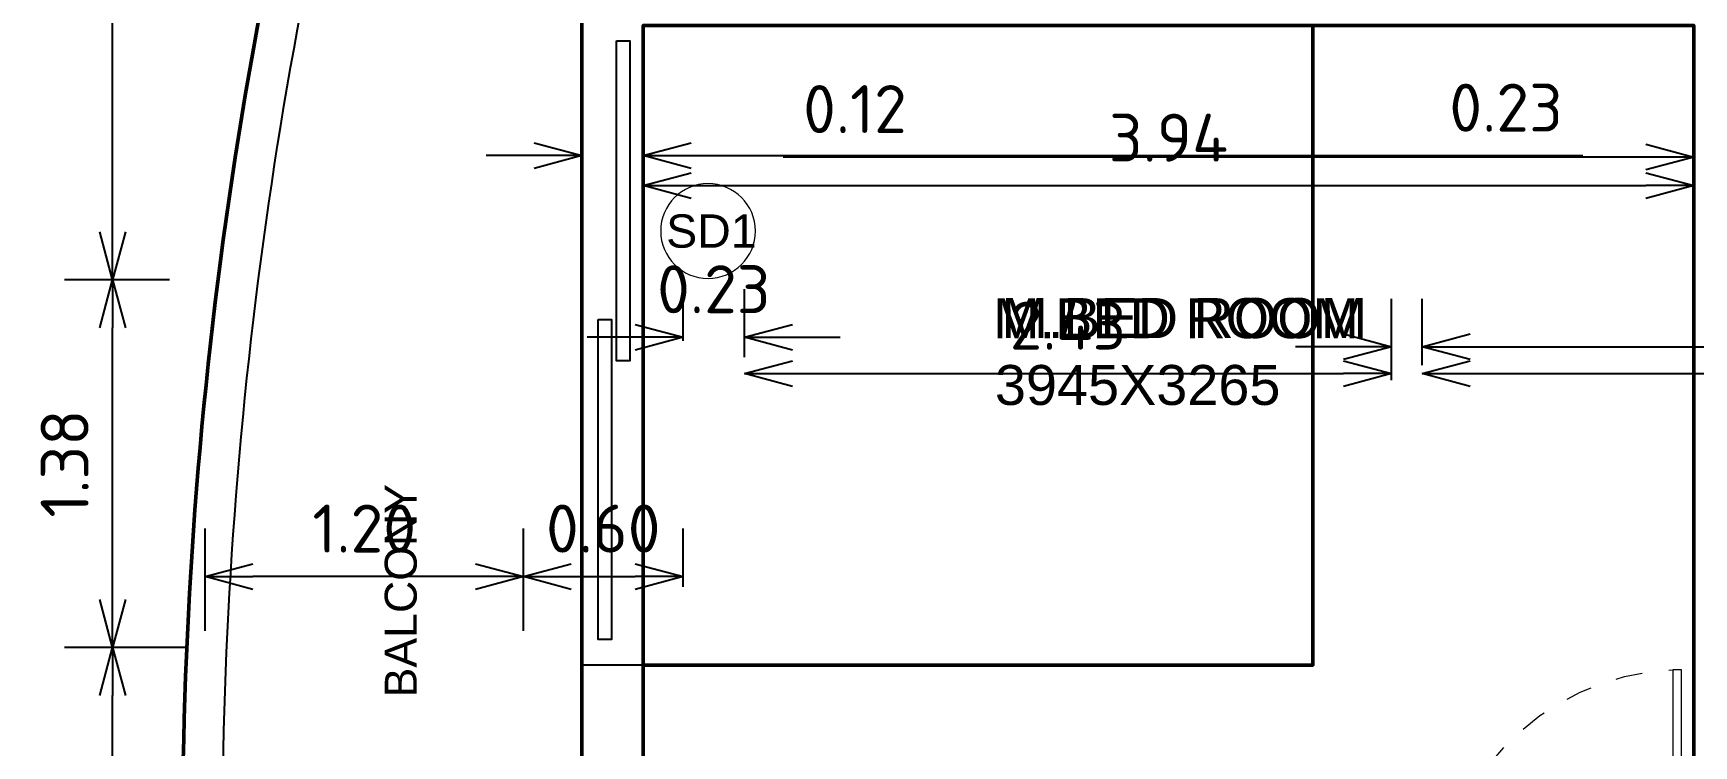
# Model space of a CAD drawing. Header units: inches. Extents: x 0 to 429, y 0 to 146.
# Drawn here: x 230.02 to 236.26, y 125.66 to 128.34 of the extents above; entities that cross this region are included whole.
import ezdxf
from ezdxf.enums import TextEntityAlignment as Align

# ---------------------------------------------------------------- set-up
doc = ezdxf.new("R2010")
doc.units = ezdxf.units.IN
doc.header["$MEASUREMENT"] = 0
doc.linetypes.add('Xr-4BHK-A-B-Typical-Sub$0$HIDDEN', pattern=[0.375, 0.25, -0.125])
doc.layers.get('DEFPOINTS').update_dxf_attribs({"lineweight": 18})
doc.layers.add('FLOOR01', color=7, linetype='Continuous', lineweight=50)
doc.layers.add('XR-4BHK-A-B-TYPICAL-SUB$0$DOOR', color=34, linetype='Continuous', lineweight=20)
doc.styles.add('Sanvi Common', font='isocpeur.ttf')
doc.styles.add('Xr-4BHK-A-B-Typical-Sub$0$$0$DIM', font='arial.ttf', dxfattribs={"height": 4})
doc.styles.add('Xr-4BHK-A-B-Typical-Sub$0$$1$Standard', font='arial.ttf')
doc.styles.add('Xr-4BHK-A-B-Typical-Sub$0$DIM', font='arial.ttf')
doc.dimstyles.new('Sanvi Common', dxfattribs={"dimtxt": 0.18, "dimasz": 0.18, "dimexe": 0.18, "dimexo": 0.0625, "dimgap": 0.09, "dimtad": 1, "dimzin": 0, "dimdsep": 46, "dimtxsty": 'Sanvi Common', "dimblk": 'OPEN30', "dimcen": 0.09, "dimclrd": 68, "dimclre": 68, "dimclrt": 40, "dimadec": 0, "dimazin": 0, "dimtfac": 1, "dimtofl": 0, "dimtmove": 0, "dimatfit": 3, "dimldrblk": 'OPEN30', "dimfxl": 1, "dimtolj": 1, "dimtzin": 0, "dimarcsym": 0})

# ---------------------------------------------------------------- blocks, each defined once
blk = doc.blocks.new('Xr-4BHK-A-B-Typical-Sub$0$d-750')
at = {"layer": 'XR-4BHK-A-B-TYPICAL-SUB$0$DOOR'}
for p, q in [((0, 718.7), (0, 750)), ((0, 750), (115, 750)), ((115, 750), (115, 718.7)), ((115, 718.7), (0, 718.7)), ((0, 0), (0, 31.2)), ((0, 31.2), (115, 31.2)), ((115, 31.2), (115, 0)), ((115, 0), (0, 0))]:
    blk.add_line(p, q, dxfattribs=at)
blk.add_lwpolyline([(73.9, 34.2), (811.3, 34.2), (811.3, 59.2), (73.9, 59.2)], close=True, dxfattribs=at)
at = {"layer": 'XR-4BHK-A-B-TYPICAL-SUB$0$DOOR', "color": 8, "linetype": 'Xr-4BHK-A-B-Typical-Sub$0$HIDDEN', "extrusion": (0, 0, -1)}
blk.add_ellipse((125, 31.2), major_axis=(218.4, 652.1), ratio=0.99874, start_param=-0.33813, end_param=1.207251, dxfattribs=at)
blk = doc.blocks.new('Xr-4BHK-A-B-Typical-Sub$0$$0$DOOR NO')
at = {"lineweight": 0}
blk.add_circle((0, 0), 10, dxfattribs=at)
at = {"style": 'Xr-4BHK-A-B-Typical-Sub$0$$0$DIM'}
blk.add_attdef('X1', text='', height=9, dxfattribs=at).set_placement((0, 0), align=Align.MIDDLE_CENTER)
blk = doc.blocks.new('_Open30')
at = {"color": 0, "linetype": 'ByBlock', "lineweight": -2}
for p, q in [((-1, 0.268), (0, 0)), ((0, 0), (-1, -0.268)), ((0, 0), (-1, 0))]:
    blk.add_line(p, q, dxfattribs=at)
blk = doc.blocks.new('*D198')
at = {"color": 68, "lineweight": -2, "transparency": 16777216}
for p, q in [((232.0842, 127.7088), (232.0842, 128.0571)), ((232.3142, 127.7088), (232.3142, 128.0571)), ((231.9042, 127.8771), (231.7242, 127.8771)), ((232.4942, 127.8771), (235.8422, 127.8771))]:
    blk.add_line(p, q, dxfattribs=at)
at = {"layer": 'DEFPOINTS', "color": 0, "transparency": 16777216}
for p in [(232.3142, 127.8771), (232.0842, 127.6463), (232.3142, 127.6463)]:
    blk.add_point(p, dxfattribs=at)
at = {"color": 68, "lineweight": -2, "transparency": 16777216, "xscale": 0.18, "yscale": 0.18, "zscale": 0.18}
blk.add_blockref('_Open30', (232.0842, 127.8771), dxfattribs=at)
at = {"color": 68, "lineweight": -2, "transparency": 16777216, "xscale": 0.18, "yscale": 0.18, "zscale": 0.18, "rotation": 180}
blk.add_blockref('_Open30', (232.3142, 127.8771), dxfattribs=at)
at = {"color": 40, "transparency": 16777216, "insert": (235.5542, 128.0571), "char_height": 0.18, "attachment_point": 5, "style": 'Sanvi Common'}
blk.add_mtext('\\A1;0.23', dxfattribs=at)
blk = doc.blocks.new('*D199')
at = {"color": 68, "lineweight": -2, "transparency": 16777216}
for p, q in [((232.3142, 127.7088), (232.3142, 127.9445)), ((236.2592, 127.827), (236.2592, 127.9445)), ((232.4942, 127.7645), (236.0792, 127.7645))]:
    blk.add_line(p, q, dxfattribs=at)
at = {"layer": 'DEFPOINTS', "color": 0, "transparency": 16777216}
for p in [(236.2592, 127.7645), (236.2592, 127.7645), (232.3142, 127.6463)]:
    blk.add_point(p, dxfattribs=at)
at = {"color": 68, "lineweight": -2, "transparency": 16777216, "xscale": 0.18, "yscale": 0.18, "zscale": 0.18, "rotation": 180}
blk.add_blockref('_Open30', (232.3142, 127.7645), dxfattribs=at)
at = {"color": 68, "lineweight": -2, "transparency": 16777216, "xscale": 0.18, "yscale": 0.18, "zscale": 0.18}
blk.add_blockref('_Open30', (236.2592, 127.7645), dxfattribs=at)
at = {"color": 40, "transparency": 16777216, "insert": (234.2867, 127.9445), "char_height": 0.18, "attachment_point": 5, "style": 'Sanvi Common'}
blk.add_mtext('\\A1;3.94', dxfattribs=at)
blk = doc.blocks.new('*D200')
at = {"color": 68, "lineweight": -2, "transparency": 16777216}
for p, q in [((236.2592, 127.827), (236.2592, 128.0518)), ((236.3742, 127.827), (236.3742, 128.0518)), ((236.0792, 127.8718), (232.8392, 127.8718)), ((236.5542, 127.8718), (236.7342, 127.8718))]:
    blk.add_line(p, q, dxfattribs=at)
at = {"layer": 'DEFPOINTS', "color": 0, "transparency": 16777216}
for p in [(236.3742, 127.8718), (236.2592, 127.7645), (236.3742, 127.7645)]:
    blk.add_point(p, dxfattribs=at)
at = {"color": 68, "lineweight": -2, "transparency": 16777216, "xscale": 0.18, "yscale": 0.18, "zscale": 0.18}
blk.add_blockref('_Open30', (236.2592, 127.8718), dxfattribs=at)
at = {"color": 68, "lineweight": -2, "transparency": 16777216, "xscale": 0.18, "yscale": 0.18, "zscale": 0.18, "rotation": 180}
blk.add_blockref('_Open30', (236.3742, 127.8718), dxfattribs=at)
at = {"color": 40, "transparency": 16777216, "insert": (233.1092, 128.0518), "char_height": 0.18, "attachment_point": 5, "style": 'Sanvi Common'}
blk.add_mtext('\\A1;0.12', dxfattribs=at)
blk = doc.blocks.new('*D256')
at = {"color": 68, "lineweight": -2, "transparency": 16777216}
for p, q in [((232.4642, 127.1816), (232.4642, 127.3757)), ((232.6942, 127.1214), (232.6942, 127.3757)), ((232.2842, 127.1957), (232.1042, 127.1957)), ((232.8742, 127.1957), (233.0542, 127.1957))]:
    blk.add_line(p, q, dxfattribs=at)
at = {"layer": 'DEFPOINTS', "color": 0, "transparency": 16777216}
for p in [(232.6942, 127.1957), (232.4642, 127.1191), (232.6942, 127.0589)]:
    blk.add_point(p, dxfattribs=at)
at = {"color": 68, "lineweight": -2, "transparency": 16777216, "xscale": 0.18, "yscale": 0.18, "zscale": 0.18}
blk.add_blockref('_Open30', (232.4642, 127.1957), dxfattribs=at)
at = {"color": 68, "lineweight": -2, "transparency": 16777216, "xscale": 0.18, "yscale": 0.18, "zscale": 0.18, "rotation": 180}
blk.add_blockref('_Open30', (232.6942, 127.1957), dxfattribs=at)
at = {"color": 40, "transparency": 16777216, "insert": (232.5792, 127.3757), "char_height": 0.18, "attachment_point": 5, "style": 'Sanvi Common'}
blk.add_mtext('\\A1;0.23', dxfattribs=at)
blk = doc.blocks.new('*D257')
at = {"color": 68, "lineweight": -2, "transparency": 16777216}
for p, q in [((232.6942, 127.1214), (232.6942, 127.2389)), ((235.1242, 127.0339), (235.1242, 127.2389)), ((232.8742, 127.0589), (234.9442, 127.0589))]:
    blk.add_line(p, q, dxfattribs=at)
at = {"layer": 'DEFPOINTS', "color": 0, "transparency": 16777216}
for p in [(232.6942, 127.0589), (235.1242, 127.0589), (235.1242, 126.9714)]:
    blk.add_point(p, dxfattribs=at)
at = {"color": 68, "lineweight": -2, "transparency": 16777216, "xscale": 0.18, "yscale": 0.18, "zscale": 0.18, "rotation": 180}
blk.add_blockref('_Open30', (232.6942, 127.0589), dxfattribs=at)
at = {"color": 68, "lineweight": -2, "transparency": 16777216, "xscale": 0.18, "yscale": 0.18, "zscale": 0.18}
blk.add_blockref('_Open30', (235.1242, 127.0589), dxfattribs=at)
at = {"color": 40, "transparency": 16777216, "insert": (233.9092, 127.2389), "char_height": 0.18, "attachment_point": 5, "style": 'Sanvi Common'}
blk.add_mtext('\\A1;2.43', dxfattribs=at)
blk = doc.blocks.new('*D258')
at = {"color": 68, "lineweight": -2, "transparency": 16777216}
for p, q in [((235.1242, 127.0339), (235.1242, 127.3402)), ((235.2392, 127.0914), (235.2392, 127.3402)), ((234.9442, 127.1602), (234.7642, 127.1602)), ((235.4192, 127.1602), (238.6592, 127.1602))]:
    blk.add_line(p, q, dxfattribs=at)
at = {"layer": 'DEFPOINTS', "color": 0, "transparency": 16777216}
for p in [(235.2392, 127.1602), (235.2392, 127.0289), (235.1242, 126.9714)]:
    blk.add_point(p, dxfattribs=at)
at = {"color": 68, "lineweight": -2, "transparency": 16777216, "xscale": 0.18, "yscale": 0.18, "zscale": 0.18}
blk.add_blockref('_Open30', (235.1242, 127.1602), dxfattribs=at)
at = {"color": 68, "lineweight": -2, "transparency": 16777216, "xscale": 0.18, "yscale": 0.18, "zscale": 0.18, "rotation": 180}
blk.add_blockref('_Open30', (235.2392, 127.1602), dxfattribs=at)
at = {"color": 40, "transparency": 16777216, "insert": (238.3892, 127.3402), "char_height": 0.18, "attachment_point": 5, "style": 'Sanvi Common'}
blk.add_mtext('\\A1;0.12', dxfattribs=at)
blk = doc.blocks.new('*D259')
at = {"color": 68, "lineweight": -2, "transparency": 16777216}
for p, q in [((235.2392, 127.0914), (235.2392, 127.2389)), ((240.6442, 127.1214), (240.6442, 127.2389)), ((235.4192, 127.0589), (240.4642, 127.0589))]:
    blk.add_line(p, q, dxfattribs=at)
at = {"layer": 'DEFPOINTS', "color": 0, "transparency": 16777216}
for p in [(235.2392, 127.0289), (240.6442, 127.0589), (240.6442, 127.0589)]:
    blk.add_point(p, dxfattribs=at)
at = {"color": 68, "lineweight": -2, "transparency": 16777216, "xscale": 0.18, "yscale": 0.18, "zscale": 0.18, "rotation": 180}
blk.add_blockref('_Open30', (235.2392, 127.0589), dxfattribs=at)
at = {"color": 68, "lineweight": -2, "transparency": 16777216, "xscale": 0.18, "yscale": 0.18, "zscale": 0.18}
blk.add_blockref('_Open30', (240.6442, 127.0589), dxfattribs=at)
at = {"color": 40, "transparency": 16777216, "insert": (237.9417, 127.2389), "char_height": 0.18, "attachment_point": 5, "style": 'Sanvi Common'}
blk.add_mtext('\\A1;5.40', dxfattribs=at)
blk = doc.blocks.new('*D339')
at = {"color": 68, "lineweight": -2, "transparency": 16777216}
for p, q in [((230.6062, 126.0315), (230.1417, 126.0315)), ((230.3217, 123.2515), (230.3217, 125.8515)), ((231.1728, 123.0715), (230.1417, 123.0715))]:
    blk.add_line(p, q, dxfattribs=at)
at = {"layer": 'DEFPOINTS', "color": 0, "transparency": 16777216}
for p in [(230.3217, 126.0315), (230.6687, 126.0315), (231.2353, 123.0715)]:
    blk.add_point(p, dxfattribs=at)
at = {"color": 68, "lineweight": -2, "transparency": 16777216, "xscale": 0.18, "yscale": 0.18, "zscale": 0.18}
for p, rotation in [((230.3217, 126.0315), 90), ((230.3217, 123.0715), 270)]:
    blk.add_blockref('_Open30', p, dxfattribs=dict(at, rotation=rotation))
at = {"color": 40, "transparency": 16777216, "insert": (230.1417, 124.5515), "char_height": 0.18, "attachment_point": 5, "rotation": 90, "style": 'Sanvi Common'}
blk.add_mtext('\\A1;2.96', dxfattribs=at)
blk = doc.blocks.new('*D340')
at = {"color": 68, "lineweight": -2, "transparency": 16777216}
for p, q in [((230.5355, 127.4115), (230.1417, 127.4115)), ((230.3217, 126.2115), (230.3217, 127.2315)), ((230.6062, 126.0315), (230.1417, 126.0315))]:
    blk.add_line(p, q, dxfattribs=at)
at = {"layer": 'DEFPOINTS', "color": 0, "transparency": 16777216}
for p in [(230.3217, 127.4115), (230.598, 127.4115), (230.6687, 126.0315)]:
    blk.add_point(p, dxfattribs=at)
at = {"color": 68, "lineweight": -2, "transparency": 16777216, "xscale": 0.18, "yscale": 0.18, "zscale": 0.18}
for p, rotation in [((230.3217, 127.4115), 90), ((230.3217, 126.0315), 270)]:
    blk.add_blockref('_Open30', p, dxfattribs=dict(at, rotation=rotation))
at = {"color": 40, "transparency": 16777216, "insert": (230.1417, 126.7215), "char_height": 0.18, "attachment_point": 5, "rotation": 90, "style": 'Sanvi Common'}
blk.add_mtext('\\A1;1.38', dxfattribs=at)
blk = doc.blocks.new('*D341')
at = {"color": 68, "lineweight": -2, "transparency": 16777216}
for p, q in [((231.1728, 132.368), (230.1417, 132.368)), ((230.3217, 127.5915), (230.3217, 132.188)), ((230.5355, 127.4115), (230.1417, 127.4115))]:
    blk.add_line(p, q, dxfattribs=at)
at = {"layer": 'DEFPOINTS', "color": 0, "transparency": 16777216}
for p in [(230.3217, 132.368), (231.2353, 132.368), (230.598, 127.4115)]:
    blk.add_point(p, dxfattribs=at)
at = {"color": 68, "lineweight": -2, "transparency": 16777216, "xscale": 0.18, "yscale": 0.18, "zscale": 0.18}
for p, rotation in [((230.3217, 132.368), 90), ((230.3217, 127.4115), 270)]:
    blk.add_blockref('_Open30', p, dxfattribs=dict(at, rotation=rotation))
at = {"color": 40, "transparency": 16777216, "insert": (230.1417, 129.8898), "char_height": 0.18, "attachment_point": 5, "rotation": 90, "style": 'Sanvi Common'}
blk.add_mtext('\\A1;4.96', dxfattribs=at)
blk = doc.blocks.new('*D342')
at = {"color": 68, "lineweight": -2, "transparency": 16777216}
for p, q in [((230.6687, 126.094), (230.6687, 126.4776)), ((231.8642, 126.094), (231.8642, 126.4776)), ((231.6842, 126.2976), (230.8487, 126.2976))]:
    blk.add_line(p, q, dxfattribs=at)
at = {"layer": 'DEFPOINTS', "color": 0, "transparency": 16777216}
for p in [(230.6687, 126.2976), (230.6687, 126.0315), (231.8642, 126.0315)]:
    blk.add_point(p, dxfattribs=at)
at = {"color": 68, "lineweight": -2, "transparency": 16777216, "xscale": 0.18, "yscale": 0.18, "zscale": 0.18, "rotation": 180}
blk.add_blockref('_Open30', (230.6687, 126.2976), dxfattribs=at)
at = {"color": 68, "lineweight": -2, "transparency": 16777216, "xscale": 0.18, "yscale": 0.18, "zscale": 0.18}
blk.add_blockref('_Open30', (231.8642, 126.2976), dxfattribs=at)
at = {"color": 40, "transparency": 16777216, "insert": (231.2665, 126.4776), "char_height": 0.18, "attachment_point": 5, "style": 'Sanvi Common'}
blk.add_mtext('\\A1;1.20', dxfattribs=at)
blk = doc.blocks.new('*D343')
at = {"color": 68, "lineweight": -2, "transparency": 16777216}
for p, q in [((231.8642, 126.094), (231.8642, 126.4776)), ((232.4642, 126.2591), (232.4642, 126.4776)), ((232.0442, 126.2976), (232.2842, 126.2976))]:
    blk.add_line(p, q, dxfattribs=at)
at = {"layer": 'DEFPOINTS', "color": 0, "transparency": 16777216}
for p in [(232.4642, 126.2976), (232.4642, 126.1966), (231.8642, 126.0315)]:
    blk.add_point(p, dxfattribs=at)
at = {"color": 68, "lineweight": -2, "transparency": 16777216, "xscale": 0.18, "yscale": 0.18, "zscale": 0.18, "rotation": 180}
blk.add_blockref('_Open30', (231.8642, 126.2976), dxfattribs=at)
at = {"color": 68, "lineweight": -2, "transparency": 16777216, "xscale": 0.18, "yscale": 0.18, "zscale": 0.18}
blk.add_blockref('_Open30', (232.4642, 126.2976), dxfattribs=at)
at = {"color": 40, "transparency": 16777216, "insert": (232.1642, 126.4776), "char_height": 0.18, "attachment_point": 5, "style": 'Sanvi Common'}
blk.add_mtext('\\A1;0.60', dxfattribs=at)

msp = doc.modelspace()

# ---------------------------------------------------------------- linework, layer by layer
for p, q in [((232.0843, 128.3653), (232.0843, 125.9653)), ((232.3143, 125.9653), (232.3143, 128.3653)), ((232.0842, 125.2103), (232.0842, 125.9653)), ((232.3142, 125.9653), (232.0842, 125.9653)), ((232.3142, 125.9653), (232.3142, 125.0953))]:
    msp.add_line(p, q)
for points in [[(231.8642, 124.9803), (230.5871, 124.9803, -0.074265), (231.2353, 129.9368), (231.6838, 129.9368)], [(231.8642, 125.1303), (230.735, 125.1303, -0.070364), (231.3488, 129.7868), (231.6838, 129.7868)]]:
    msp.add_lwpolyline(points, format="xyb")
for points in [[(232.2143, 128.3075), (232.2643, 128.3075), (232.2643, 127.1075), (232.2143, 127.1075)], [(232.145, 127.2616), (232.195, 127.2616), (232.195, 126.0616), (232.145, 126.0616)]]:
    msp.add_lwpolyline(points, close=True)
at = {"layer": 'FLOOR01', "color": 181}
msp.add_lwpolyline([(245.0392, 121.8656), (245.0392, 123.5606), (244.4392, 123.5606), (244.4392, 128.1206), (239.6442, 128.1207), (239.6442, 128.8101), (237.6892, 128.8101), (237.6892, 129.4106), (236.4892, 129.4106), (236.4892, 130.8406), (232.0842, 130.8406), (232.0842, 124.9806), (232.4642, 124.9806), (232.4642, 119.8906)], dxfattribs=at)
at = {"layer": 'FLOOR01', "color": 230}
msp.add_lwpolyline([(244.4392, 115.8054), (239.3537, 115.8027), (239.3546, 116.3554), (234.4542, 116.3554), (234.4542, 119.8906), (232.4642, 119.8906), (232.4642, 124.9806), (232.0842, 124.9806), (232.0842, 130.8406), (236.4892, 130.8406), (236.4892, 129.4106), (237.6892, 129.4106), (237.6892, 128.8101), (239.6442, 128.81), (239.6442, 128.1207), (244.4392, 128.1206), (244.4392, 123.5606), (245.0392, 123.5606), (245.0392, 121.8656), (244.4392, 121.8656)], close=True, dxfattribs=at)
at = {"layer": 'FLOOR01', "color": 35}
msp.add_lwpolyline([(232.0842, 129.9371), (231.2352, 129.9371, 0.074265), (230.587, 124.9806), (232.0842, 124.9806)], format="xyb", close=True, dxfattribs=at)
at = {"layer": 'FLOOR01', "color": 150}
msp.add_lwpolyline([(232.3142, 125.2106), (236.2592, 125.2106), (236.2592, 128.3656), (232.3142, 128.3656)], close=True, dxfattribs=at)
at = {"layer": 'FLOOR01', "color": 103}
msp.add_lwpolyline([(232.3142, 125.9656), (234.8292, 125.9656), (234.8292, 128.3656), (232.3142, 128.3656)], close=True, dxfattribs=at)

# ---------------------------------------------------------------- block references
ref = msp.add_blockref('Xr-4BHK-A-B-Typical-Sub$0$$0$DOOR NO', (232.5577, 127.5941), dxfattribs=dict(xscale=-0.01778, yscale=0.01777999999999997, zscale=0.01778))
ref.add_attrib('X1', 'SD1', dxfattribs={"height": 0.125, "style": 'Xr-4BHK-A-B-Typical-Sub$0$$1$Standard'}).set_placement((232.5703, 127.5941), align=Align.MIDDLE_CENTER)
at = {"xscale": 0.001333333333335763, "yscale": 0.001333333333335763, "zscale": 0.001333333333335763, "rotation": 89.99999994716028}
msp.add_blockref('Xr-4BHK-A-B-Typical-Sub$0$d-750', (236.2592, 124.8653), dxfattribs=at)

# ---------------------------------------------------------------- texts
at = {"style": 'Xr-4BHK-A-B-Typical-Sub$0$DIM'}
for s, p in [('M.BED ROOM', (233.6282, 127.1921)), ('3945X3265', (233.635, 126.9415))]:
    msp.add_text(s, height=0.15, dxfattribs=at).set_placement(p)
msp.add_text('BALCONY', height=0.12, rotation=90, dxfattribs=at).set_placement((231.4637, 125.8438))
at = {"layer": 'FLOOR01', "color": 150, "style": 'Xr-4BHK-A-B-Typical-Sub$0$DIM'}
msp.add_text('M.BED ROOM', height=0.15, dxfattribs=at).set_placement((233.659, 127.1925))

# ---------------------------------------------------------------- dimensions: what is measured, and where the dimension line sits
at = {"color": 2}
for base, p1, p2, angle, picture, middle in [((230.3217, 132.368), (230.598, 127.4115), (231.2353, 132.368), 270, '*D341', (230.1417, 129.8898)), ((230.3217, 127.4115), (230.6687, 126.0315), (230.598, 127.4115), 270, '*D340', (230.1417, 126.7215)), ((235.1242, 127.0589), (232.6942, 127.0589), (235.1242, 126.9714), 180, '*D257', (233.9092, 127.2389)), ((240.64422933, 127.05893532), (235.23922934, 127.02890305), (240.64422933, 127.05893509), 180, '*D259', (237.94172934, 127.23893532)), ((230.6687, 126.2976), (231.8642, 126.0315), (230.6687, 126.0315), 180, '*D342', (231.2665, 126.4776)), ((232.4642, 126.2976), (231.8642, 126.0315), (232.4642, 126.1966), 180, '*D343', (232.1642, 126.4776)), ((230.3217, 126.0315), (231.2353, 123.0715), (230.6687, 126.0315), 270, '*D339', (230.1417, 124.5515))]:
    dim = msp.add_linear_dim(base=base, p1=p1, p2=p2, angle=angle, dimstyle='Sanvi Common', dxfattribs=at)
    dim.commit()
    dim.dimension.update_dxf_attribs({"geometry": picture, "text_midpoint": middle})
for base, p1, p2, picture, middle in [((232.3142, 127.8771), (232.0842, 127.6463), (232.3142, 127.6463), '*D198', (235.5542, 127.8771)), ((236.3742293392, 127.8718226977), (236.2592293392, 127.7645088015), (236.3742293392, 127.7645088015), '*D200', (233.1092293392, 127.8718226977))]:
    dim = msp.add_linear_dim(base=base, p1=p1, p2=p2, dimstyle='Sanvi Common', dxfattribs=at)
    dim.commit()
    dim.dimension.update_dxf_attribs({"geometry": picture, "text_midpoint": middle, "dimtype": 160})
dim = msp.add_linear_dim(base=(236.2592293392, 127.7645088015), p1=(232.314229342, 127.6463136229), p2=(236.2592293392, 127.7645088015), dimstyle='Sanvi Common', dxfattribs=at)
dim.commit()
dim.dimension.update_dxf_attribs({"geometry": '*D199', "text_midpoint": (234.2867293406, 127.9445088015)})
for base, p1, p2, picture, middle in [((232.6942, 127.1957), (232.4642, 127.1191), (232.6942, 127.0589), '*D256', (232.5792, 127.1957)), ((235.2392293392, 127.1602330802), (235.1242293392, 126.9714032966), (235.2392293392, 127.0289030528), '*D258', (238.3892293392, 127.1602330802))]:
    dim = msp.add_linear_dim(base=base, p1=p1, p2=p2, angle=180, dimstyle='Sanvi Common', dxfattribs=at)
    dim.commit()
    dim.dimension.update_dxf_attribs({"geometry": picture, "text_midpoint": middle, "dimtype": 160})

doc.saveas('drawing.dxf')
